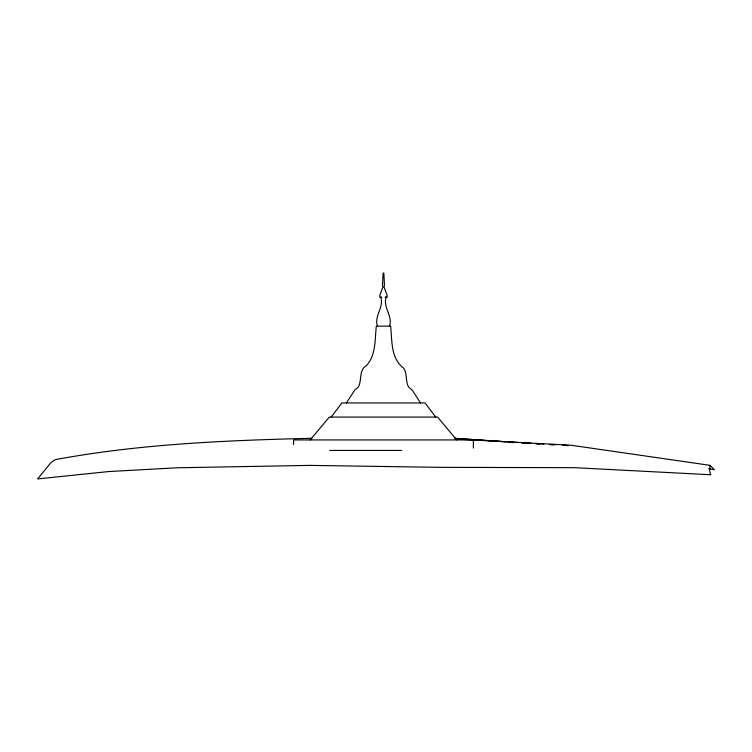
<?xml version="1.0" encoding="UTF-8"?>
<svg xmlns="http://www.w3.org/2000/svg" width="752" height="752" viewBox="0 0 752 752"><rect width="100%" height="100%" fill="white"/><g stroke="black" fill="none" stroke-linecap="round" stroke-linejoin="round"><path stroke-width="1.13" d="M455.101 439.027L570.928 445.212L709.944 465.338L709.681 471.636L710.809 474.756L574.237 467.669L441.687 467.359L309.486 465.385L176.645 467.8L108.617 471.56L37.6 478.93L51.089 462.452L55.272 459.632C139.881 443.934 226.07 440.399 311.93 438.284M389.48 326.124C393.08 316.244 382.881 307.549 386.067 297.284M346.409 402.959L354.784 389.978L358.149 387.327C362.323 380.568 358.403 369.956 366.468 365.622C376.141 354.859 374.816 339.519 376.31 326.133L390.617 326.133C392.187 340.336 390.57 358.638 403.627 368.132C407.584 373.838 405.178 381.461 408.787 387.327L412.152 389.978L420.528 402.959M331.171 417.078L341.887 402.959L425.04 402.959L435.756 417.078M310.191 439.929L329.348 417.078L437.579 417.078L456.737 439.929M385.156 297.284L385.87 297.275M386.302 297.275L385.456 297.284L387.177 297.275L387.177 295.451L383.943 286.803L384.469 285.516L383.83 273.07L383.097 273.07L382.467 285.516L382.984 286.803L379.76 295.451L379.76 297.275L381.781 297.284L381.057 297.275M329.733 450.429L401.7 450.429M508.352 442.317L512.967 442.571M522.189 443.078L526.804 443.332M536.026 443.84L539.485 444.028M549.853 444.592L553.312 444.78M562.534 445.287L567.149 445.541M507.732 441.875L519.378 442.58M521.7 442.731L531.015 443.295M535.668 443.586L543.818 444.084M549.646 444.441L555.465 444.799M562.449 445.222L568.268 445.579M455.092 438.341L506.566 441.791M455.007 438.35L504.912 441.791M508.39 442.026L514.218 442.524M708.619 468.759L714.4 469.652L709.944 465.338M377.457 326.124C373.847 316.244 384.056 307.549 380.869 297.284M473.356 448.098L473.356 439.929L293.571 439.929L293.571 444.601"/></g></svg>
